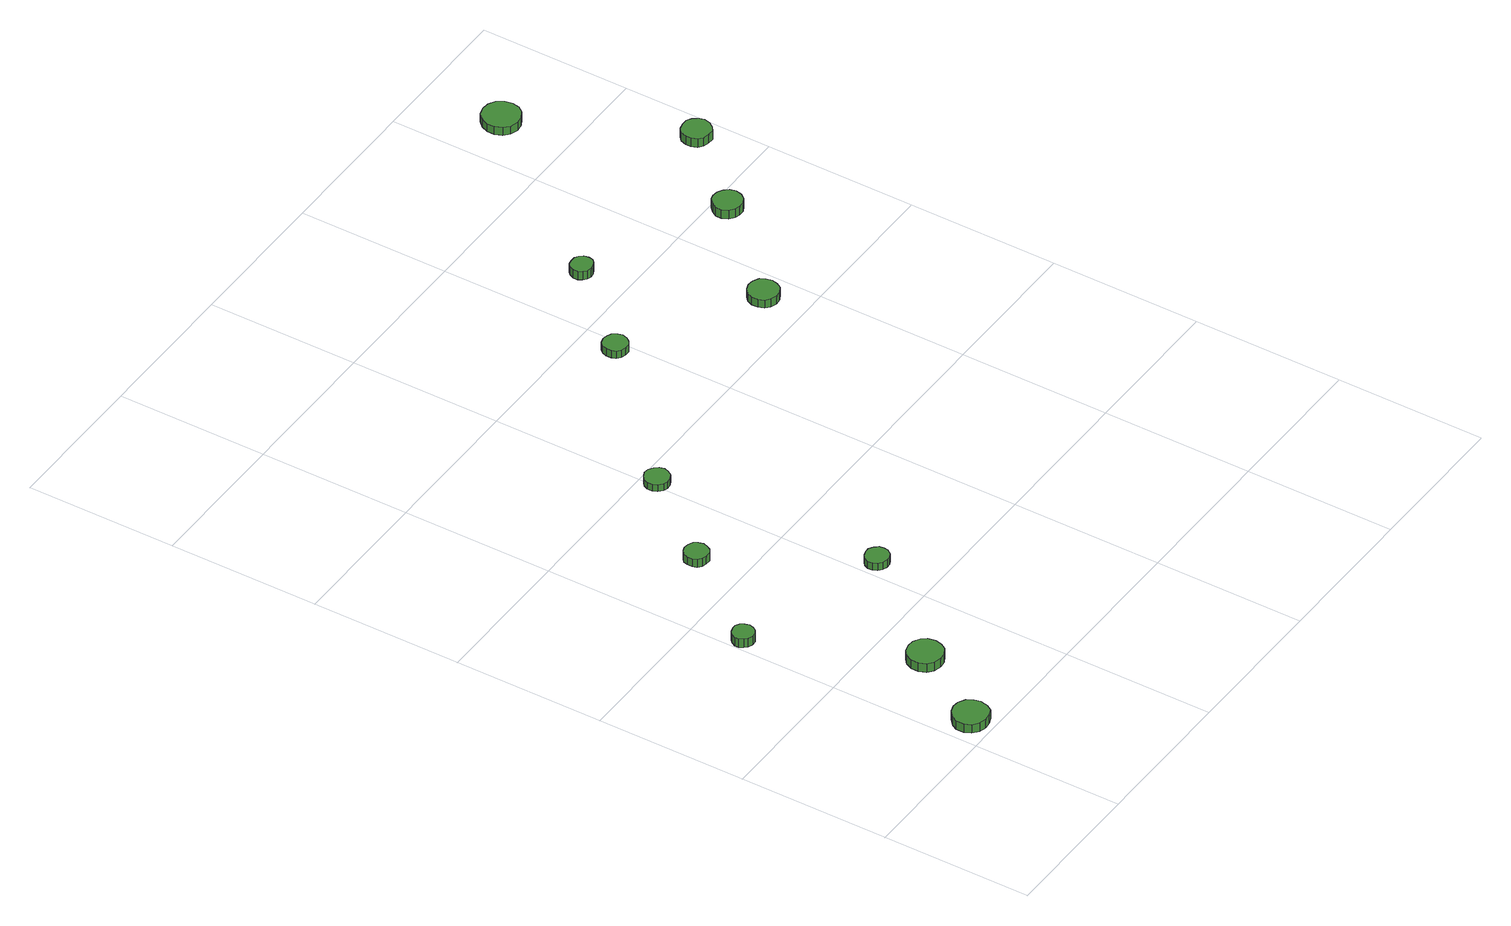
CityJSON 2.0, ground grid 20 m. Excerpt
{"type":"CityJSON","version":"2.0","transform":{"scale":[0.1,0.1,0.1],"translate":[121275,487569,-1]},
"CityObjects":{
"tree1":{"type":"SolitaryVegetationObject","attributes":{"function":"something"},"geometry":[{"type":"MultiSurface","lod":"1","boundaries":[[[0,1,2,3,4,5,6,7,8,9,10,11,12,13,14]],[[15,16,17,18,19,20,21,22,23,24,25,26,27,28,29]],[[0,29,28,1]],[[1,28,27,2]],[[2,27,26,3]],[[3,26,25,4]],[[4,25,24,5]],[[5,24,23,6]],[[6,23,22,7]],[[7,22,21,8]],[[8,21,20,9]],[[9,20,19,10]],[[10,19,18,11]],[[11,18,17,12]],[[12,17,16,13]],[[13,16,15,14]],[[14,15,29,0]]]}]},
"tree2":{"type":"SolitaryVegetationObject","attributes":{"function":"something"},"geometry":[{"type":"MultiSurface","lod":"1","boundaries":[[[30,31,32,33,34,35,36,37,38,39,40,41,42,43,44]],[[45,46,47,48,49,50,51,52,53,54,55,56,57,58,59]],[[30,59,58,31]],[[31,58,57,32]],[[32,57,56,33]],[[33,56,55,34]],[[34,55,54,35]],[[35,54,53,36]],[[36,53,52,37]],[[37,52,51,38]],[[38,51,50,39]],[[39,50,49,40]],[[40,49,48,41]],[[41,48,47,42]],[[42,47,46,43]],[[43,46,45,44]],[[44,45,59,30]]]}]},
"tree3":{"type":"SolitaryVegetationObject","attributes":{"function":"something"},"geometry":[{"type":"MultiSurface","lod":"1","boundaries":[[[60,61,62,63,64,65,66,67,68,69,70,71,72,73,74]],[[75,76,77,78,79,80,81,82,83,84,85,86,87,88,89]],[[60,89,88,61]],[[61,88,87,62]],[[62,87,86,63]],[[63,86,85,64]],[[64,85,84,65]],[[65,84,83,66]],[[66,83,82,67]],[[67,82,81,68]],[[68,81,80,69]],[[69,80,79,70]],[[70,79,78,71]],[[71,78,77,72]],[[72,77,76,73]],[[73,76,75,74]],[[74,75,89,60]]]}]},
"tree4":{"type":"SolitaryVegetationObject","attributes":{"function":"something"},"geometry":[{"type":"MultiSurface","lod":"1","boundaries":[[[90,91,92,93,94,95,96,97,98,99,100,101,102,103,104]],[[105,106,107,108,109,110,111,112,113,114,115,116,117,118,119]],[[90,119,118,91]],[[91,118,117,92]],[[92,117,116,93]],[[93,116,115,94]],[[94,115,114,95]],[[95,114,113,96]],[[96,113,112,97]],[[97,112,111,98]],[[98,111,110,99]],[[99,110,109,100]],[[100,109,108,101]],[[101,108,107,102]],[[102,107,106,103]],[[103,106,105,104]],[[104,105,119,90]]]}]},
"tree5":{"type":"SolitaryVegetationObject","attributes":{"function":"something"},"geometry":[{"type":"MultiSurface","lod":"1","boundaries":[[[120,121,122,123,124,125,126,127,128,129,130,131,132,133,134]],[[135,136,137,138,139,140,141,142,143,144,145,146,147,148,149]],[[120,149,148,121]],[[121,148,147,122]],[[122,147,146,123]],[[123,146,145,124]],[[124,145,144,125]],[[125,144,143,126]],[[126,143,142,127]],[[127,142,141,128]],[[128,141,140,129]],[[129,140,139,130]],[[130,139,138,131]],[[131,138,137,132]],[[132,137,136,133]],[[133,136,135,134]],[[134,135,149,120]]]}]},
"tree6":{"type":"SolitaryVegetationObject","attributes":{"function":"something"},"geometry":[{"type":"MultiSurface","lod":"1","boundaries":[[[150,151,152,153,154,155,156,157,158,159,160,161,162,163,164]],[[165,166,167,168,169,170,171,172,173,174,175,176,177,178,179]],[[150,179,178,151]],[[151,178,177,152]],[[152,177,176,153]],[[153,176,175,154]],[[154,175,174,155]],[[155,174,173,156]],[[156,173,172,157]],[[157,172,171,158]],[[158,171,170,159]],[[159,170,169,160]],[[160,169,168,161]],[[161,168,167,162]],[[162,167,166,163]],[[163,166,165,164]],[[164,165,179,150]]]}]},
"tree7":{"type":"SolitaryVegetationObject","attributes":{"function":"something"},"geometry":[{"type":"MultiSurface","lod":"1","boundaries":[[[180,181,182,183,184,185,186,187,188,189,190,191,192,193,194]],[[195,196,197,198,199,200,201,202,203,204,205,206,207,208,209]],[[180,209,208,181]],[[181,208,207,182]],[[182,207,206,183]],[[183,206,205,184]],[[184,205,204,185]],[[185,204,203,186]],[[186,203,202,187]],[[187,202,201,188]],[[188,201,200,189]],[[189,200,199,190]],[[190,199,198,191]],[[191,198,197,192]],[[192,197,196,193]],[[193,196,195,194]],[[194,195,209,180]]]}]},
"tree8":{"type":"SolitaryVegetationObject","attributes":{"function":"something"},"geometry":[{"type":"MultiSurface","lod":"1","boundaries":[[[210,211,212,213,214,215,216,217,218,219,220,221,222,223,224]],[[225,226,227,228,229,230,231,232,233,234,235,236,237,238,239]],[[210,239,238,211]],[[211,238,237,212]],[[212,237,236,213]],[[213,236,235,214]],[[214,235,234,215]],[[215,234,233,216]],[[216,233,232,217]],[[217,232,231,218]],[[218,231,230,219]],[[219,230,229,220]],[[220,229,228,221]],[[221,228,227,222]],[[222,227,226,223]],[[223,226,225,224]],[[224,225,239,210]]]}]},
"tree9":{"type":"SolitaryVegetationObject","attributes":{"function":"something"},"geometry":[{"type":"MultiSurface","lod":"1","boundaries":[[[240,241,242,243,244,245,246,247,248,249,250,251,252,253,254]],[[255,256,257,258,259,260,261,262,263,264,265,266,267,268,269]],[[240,269,268,241]],[[241,268,267,242]],[[242,267,266,243]],[[243,266,265,244]],[[244,265,264,245]],[[245,264,263,246]],[[246,263,262,247]],[[247,262,261,248]],[[248,261,260,249]],[[249,260,259,250]],[[250,259,258,251]],[[251,258,257,252]],[[252,257,256,253]],[[253,256,255,254]],[[254,255,269,240]]]}]},
"tree10":{"type":"SolitaryVegetationObject","attributes":{"function":"something"},"geometry":[{"type":"MultiSurface","lod":"1","boundaries":[[[270,271,272,273,274,275,276,277,278,279,280,281,282,283,284]],[[285,286,287,288,289,290,291,292,293,294,295,296,297,298,299]],[[270,299,298,271]],[[271,298,297,272]],[[272,297,296,273]],[[273,296,295,274]],[[274,295,294,275]],[[275,294,293,276]],[[276,293,292,277]],[[277,292,291,278]],[[278,291,290,279]],[[279,290,289,280]],[[280,289,288,281]],[[281,288,287,282]],[[282,287,286,283]],[[283,286,285,284]],[[284,285,299,270]]]}]},
"tree11":{"type":"SolitaryVegetationObject","attributes":{"function":"something"},"geometry":[{"type":"MultiSurface","lod":"1","boundaries":[[[300,301,302,303,304,305,306,307,308,309,310,311,312,313,314]],[[315,316,317,318,319,320,321,322,323,324,325,326,327,328,329]],[[300,329,328,301]],[[301,328,327,302]],[[302,327,326,303]],[[303,326,325,304]],[[304,325,324,305]],[[305,324,323,306]],[[306,323,322,307]],[[307,322,321,308]],[[308,321,320,309]],[[309,320,319,310]],[[310,319,318,311]],[[311,318,317,312]],[[312,317,316,313]],[[313,316,315,314]],[[314,315,329,300]]]}]},
"tree12":{"type":"SolitaryVegetationObject","attributes":{"function":"something"},"geometry":[{"type":"MultiSurface","lod":"1","boundaries":[[[330,331,332,333,334,335,336,337,338,339,340,341,342,343,344]],[[345,346,347,348,349,350,351,352,353,354,355,356,357,358,359]],[[330,359,358,331]],[[331,358,357,332]],[[332,357,356,333]],[[333,356,355,334]],[[334,355,354,335]],[[335,354,353,336]],[[336,353,352,337]],[[337,352,351,338]],[[338,351,350,339]],[[339,350,349,340]],[[340,349,348,341]],[[341,348,347,342]],[[342,347,346,343]],[[343,346,345,344]],[[344,345,359,330]]]}]}
},
"vertices":[
[59,30,20],[57,39,20],[52,47,20],[43,52,20],[34,53,20],[25,50,20],[17,43,20],[13,35,20],[13,25,20],[17,16,20],[25,10,20],[34,7,20],[43,8,20],[52,12,20],[57,20,20],[57,20,7],[52,12,7],[43,8,7],[34,7,7],[25,10,7],[17,16,7],[13,25,7],[13,35,7],[17,43,7],[25,50,7],[34,53,7],[43,52,7],[52,47,7],[57,39,7],[59,30,7],
[32,337,19],[30,343,19],[27,348,19],[22,351,19],[16,351,19],[10,349,19],[6,345,19],[3,340,19],[3,334,19],[6,329,19],[10,325,19],[16,323,19],[22,323,19],[27,326,19],[30,331,19],[30,331,6],[27,326,6],[22,323,6],[16,323,6],[10,325,6],[6,329,6],[3,334,6],[3,340,6],[6,345,6],[10,349,6],[16,351,6],[22,351,6],[27,348,6],[30,343,6],[32,337,6],
[126,136,19],[124,146,19],[119,153,19],[110,158,19],[101,159,19],[91,156,19],[84,150,19],[80,141,19],[80,131,19],[84,122,19],[91,116,19],[101,113,19],[110,114,19],[119,119,19],[124,127,19],[124,127,6],[119,119,6],[110,114,6],[101,113,6],[91,116,6],[84,122,6],[80,131,6],[80,141,6],[84,150,6],[91,156,6],[101,159,6],[110,158,6],[119,153,6],[124,146,6],[126,136,6],
[130,464,18],[128,471,18],[125,476,18],[119,479,18],[112,480,18],[106,478,18],[101,474,18],[99,468,18],[99,461,18],[101,455,18],[106,451,18],[112,449,18],[119,449,18],[125,453,18],[128,458,18],[128,458,6],[125,453,6],[119,449,6],[112,449,6],[106,451,6],[101,455,6],[99,461,6],[99,468,6],[101,474,6],[106,478,6],[112,480,6],[119,479,6],[125,476,6],[128,471,6],[130,464,6],
[238,280,18],[237,286,18],[233,291,18],[227,295,18],[221,295,18],[215,293,18],[210,289,18],[207,283,18],[207,277,18],[210,271,18],[215,267,18],[221,265,18],[227,265,18],[233,268,18],[237,274,18],[237,274,7],[233,268,7],[227,265,7],[221,265,7],[215,267,7],[210,271,7],[207,277,7],[207,283,7],[210,289,7],[215,293,7],[221,295,7],[227,295,7],[233,291,7],[237,286,7],[238,280,7],
[223,578,17],[221,585,17],[217,590,17],[211,594,17],[204,595,17],[198,592,17],[193,588,17],[190,582,17],[190,575,17],[193,569,17],[198,564,17],[204,562,17],[211,563,17],[217,566,17],[221,572,17],[221,572,7],[217,566,7],[211,563,7],[204,562,7],[198,564,7],[193,569,7],[190,575,7],[190,582,7],[193,588,7],[198,592,7],[204,595,7],[211,594,7],[217,590,7],[221,585,7],[223,578,7],
[403,752,18],[401,758,18],[397,764,18],[391,767,18],[385,768,18],[378,766,18],[373,761,18],[371,755,18],[371,748,18],[373,742,18],[378,738,18],[385,736,18],[391,736,18],[397,740,18],[401,745,18],[401,745,7],[397,740,7],[391,736,7],[385,736,7],[378,738,7],[373,742,7],[371,748,7],[371,755,7],[373,761,7],[378,766,7],[385,768,7],[391,767,7],[397,764,7],[401,758,7],[403,752,7],
[499,861,21],[498,867,21],[494,872,21],[489,875,21],[483,875,21],[477,874,21],[473,870,21],[470,864,21],[470,858,21],[473,853,21],[477,849,21],[483,847,21],[489,848,21],[494,851,21],[498,855,21],[498,855,8],[494,851,8],[489,848,8],[483,847,8],[477,849,8],[473,853,8],[470,858,8],[470,864,8],[473,870,8],[477,874,8],[483,875,8],[489,875,8],[494,872,8],[498,867,8],[499,861,8],
[582,656,19],[580,664,19],[576,671,19],[568,675,19],[560,676,19],[552,673,19],[546,668,19],[543,660,19],[543,652,19],[546,644,19],[552,639,19],[560,636,19],[568,637,19],[576,641,19],[580,648,19],[580,648,7],[576,641,7],[568,637,7],[560,636,7],[552,639,7],[546,644,7],[543,652,7],[543,660,7],[546,668,7],[552,673,7],[560,676,7],[568,675,7],[576,671,7],[580,664,7],[582,656,7],
[697,780,20],[695,788,20],[690,794,20],[683,798,20],[675,799,20],[668,797,20],[662,791,20],[658,784,20],[658,776,20],[662,768,20],[668,763,20],[675,761,20],[683,761,20],[690,765,20],[695,772,20],[695,772,7],[690,765,7],[683,761,7],[675,761,7],[668,763,7],[662,768,7],[658,776,7],[658,784,7],[662,791,7],[668,797,7],[675,799,7],[683,798,7],[690,794,7],[695,788,7],[697,780,7],
[691,1090,20],[689,1100,20],[683,1109,20],[674,1114,20],[664,1115,20],[654,1112,20],[647,1105,20],[643,1095,20],[643,1085,20],[647,1076,20],[654,1069,20],[664,1066,20],[674,1067,20],[683,1072,20],[689,1080,20],[689,1080,8],[683,1072,8],[674,1067,8],[664,1066,8],[654,1069,8],[647,1076,8],[643,1085,8],[643,1095,8],[647,1105,8],[654,1112,8],[664,1115,8],[674,1114,8],[683,1109,8],[689,1100,8],[691,1090,8],
[788,882,20],[786,889,20],[781,896,20],[775,900,20],[767,900,20],[759,898,20],[753,893,20],[750,885,20],[750,878,20],[753,870,20],[759,865,20],[767,863,20],[775,863,20],[781,867,20],[786,874,20],[786,874,7],[781,867,7],[775,863,7],[767,863,7],[759,865,7],[753,870,7],[750,878,7],[750,885,7],[753,893,7],[759,898,7],[767,900,7],[775,900,7],[781,896,7],[786,889,7],[788,882,7]
]}
